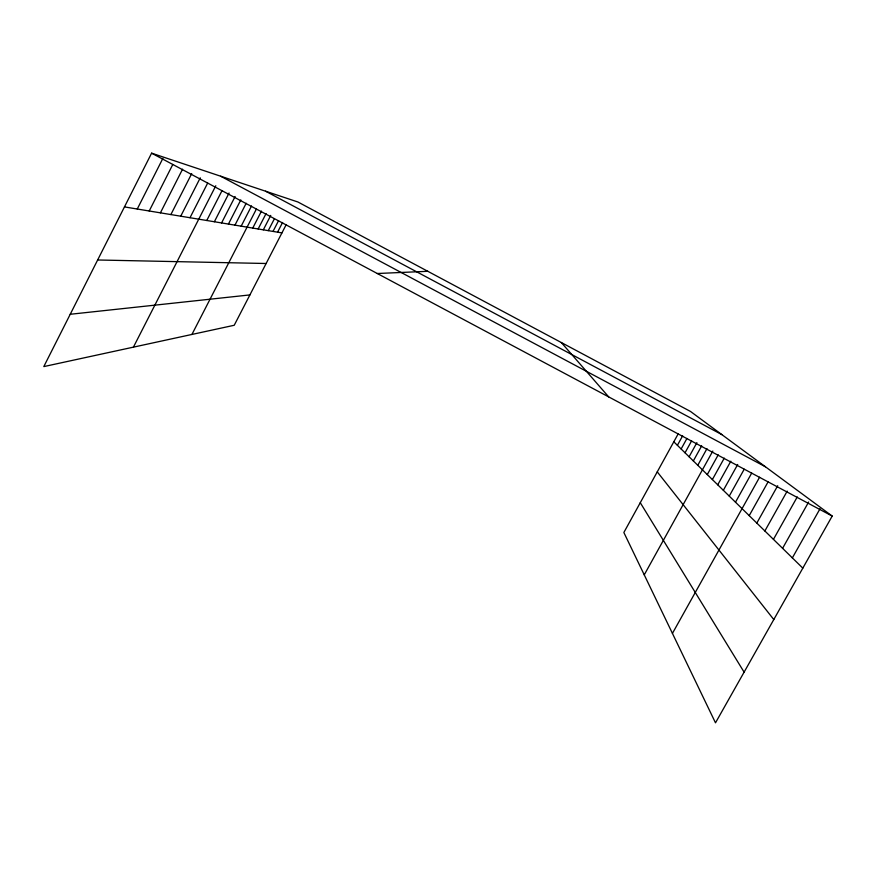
<?xml version="1.0" encoding="UTF-8"?>
<svg xmlns="http://www.w3.org/2000/svg" width="876" height="876" viewBox="0 0 876 876"><rect width="100%" height="100%" fill="white"/><g stroke="black" fill="none" stroke-linecap="round" stroke-linejoin="round"><path stroke-width="1.31" d="M678.309 433.631L623.854 532.509L715.495 722.831L832.2 516.073L690.518 411.468L297.906 201.995L151.603 153.169L43.8 366.595L234.22 325.27L286.233 224.574M137.258 209.025L162.903 158.348M149.216 210.996L172.813 164.436M160.396 212.835L182.569 169.178M170.886 214.565L191.713 173.601M180.73 216.197L200.265 177.828M190.004 217.719L207.678 183.073M133.415 347.148L215.803 185.767M206.769 220.489L222.022 190.639M214.368 221.748L229.063 193.027M221.584 222.931L235.118 196.509M228.439 224.07L240.823 199.914M234.965 225.143L246.189 203.254M241.174 226.161L251.532 205.98M191.932 334.446L256.329 209.167M252.748 228.078L261.475 211.116M258.157 228.964L266.074 213.569M263.326 229.819L270.739 215.419M268.275 230.64L274.33 218.891M273.016 231.417L278.557 220.686M277.572 232.173L282.576 222.471M677.4 445.315L682.645 435.799M681.134 448.983L686.948 438.449M685.032 452.793L691.624 440.858M689.105 456.779L696.891 442.665M693.343 460.929L701.687 445.851M697.778 465.276L706.965 448.665M644.243 574.864L712.812 451.052M707.282 474.584L718.221 454.841M712.374 479.566L724.255 458.159M717.729 484.8L730.836 461.203M723.346 490.308L737.691 464.499M729.259 496.101L744.206 469.229M735.49 502.2L751.707 473.084M672.429 633.403L759.58 477.234M749.221 515.646L768.077 481.888M756.809 523.082L777.702 485.731M764.868 530.976L787.195 491.129M773.442 539.375L797.259 496.944M782.586 548.321L808.625 502.025M792.353 557.892L820.035 508.748M70.222 314.276L249.901 294.916M377.293 273.509L427.827 271.308M97.652 259.986L266.129 263.501M124.458 206.911L281.941 232.896M265.57 191.198L721.901 434.638M220.675 176.218L765.416 466.766M151.603 153.169L832.2 516.073M673.808 441.8L802.81 568.13M561.319 342.527L608.689 396.894M657.252 471.857L773.793 619.551M640.268 502.693L744.096 672.144"/></g></svg>
